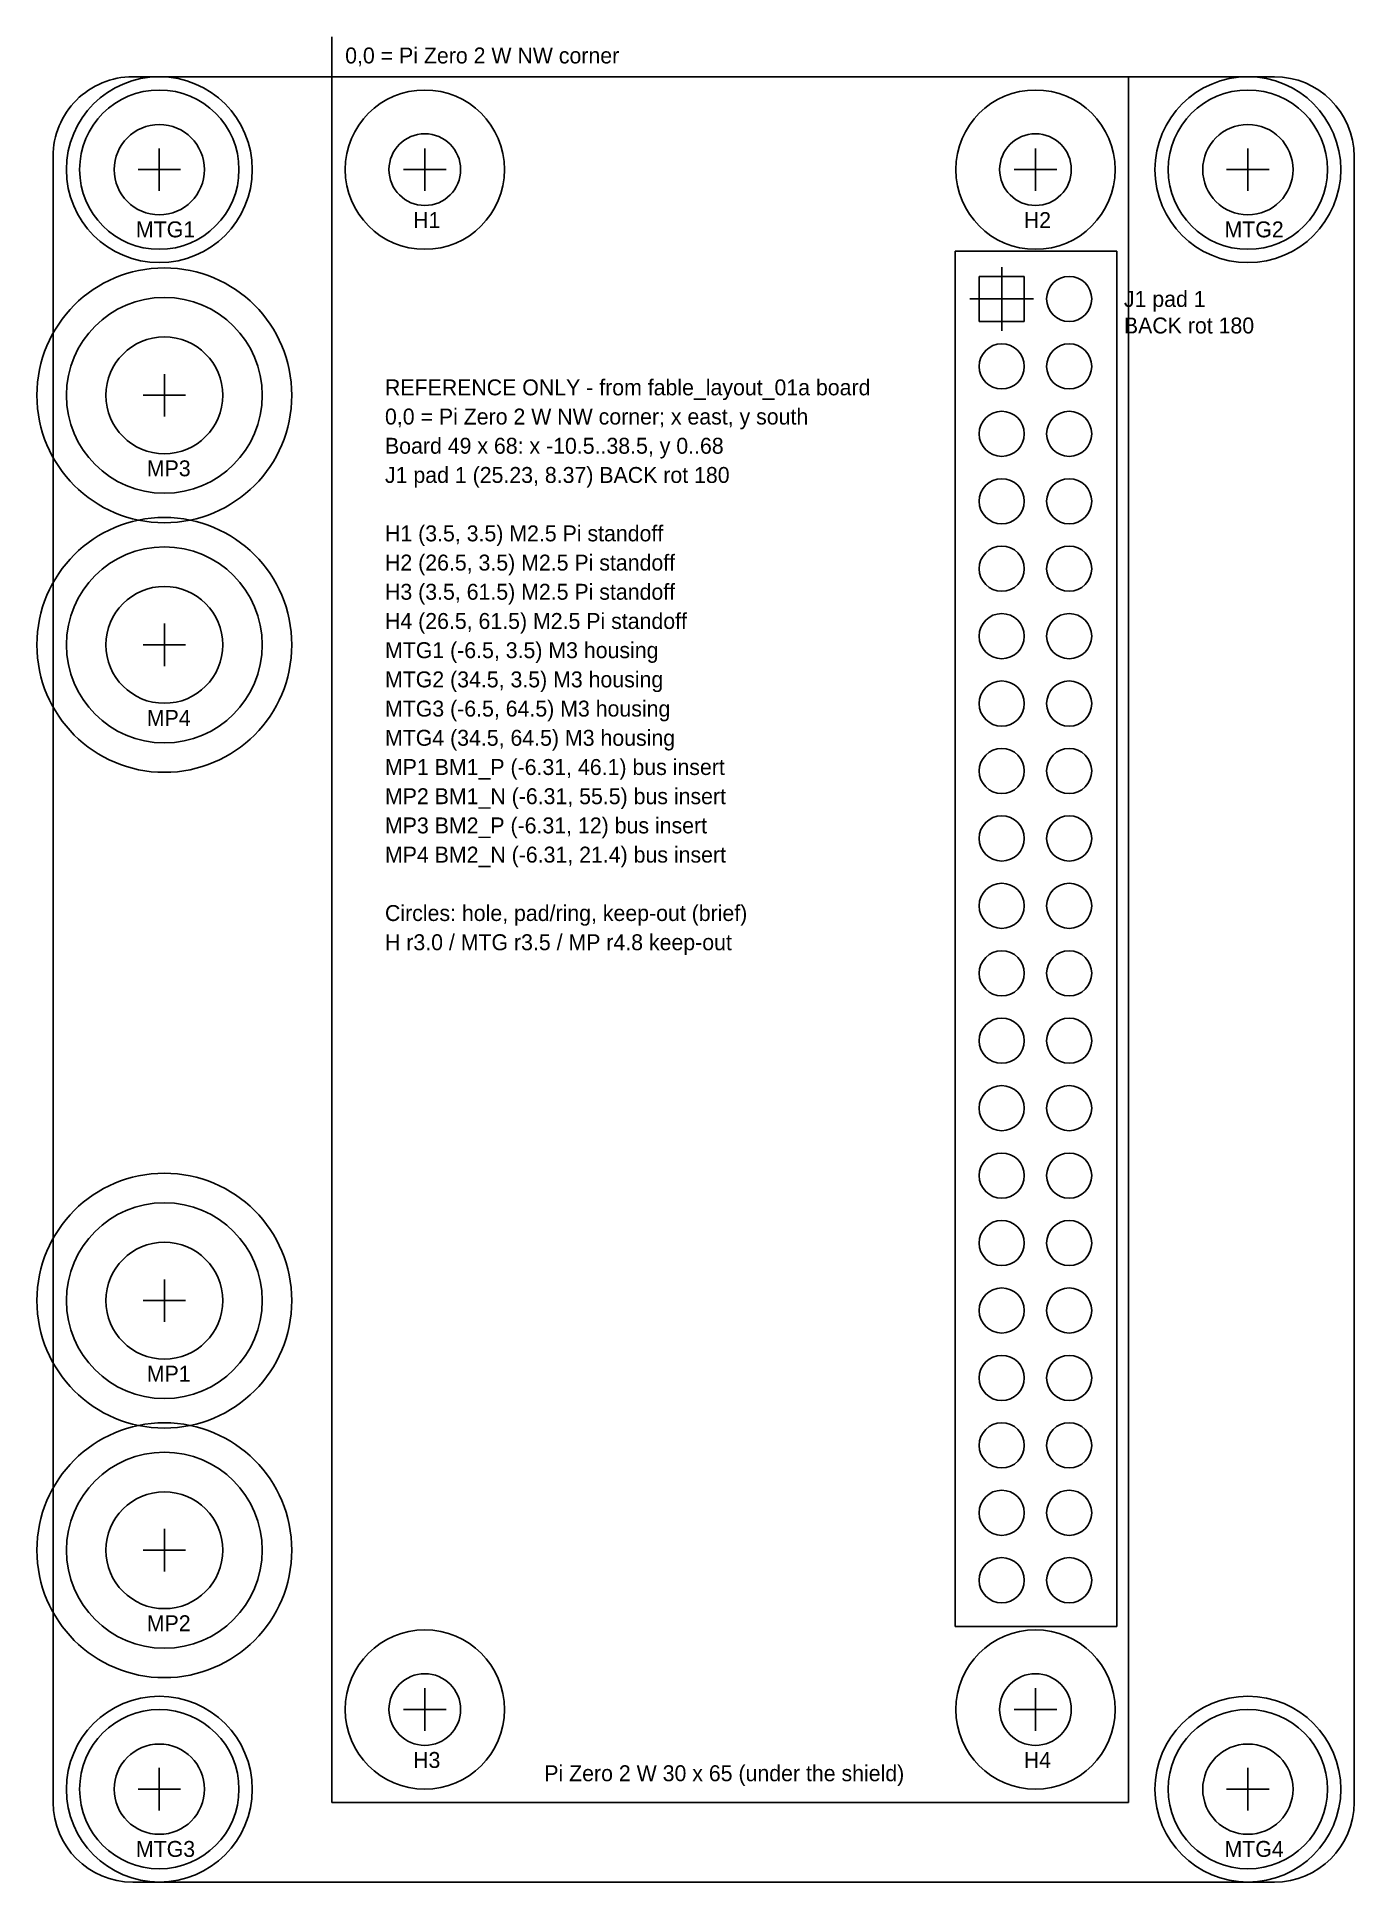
# Model space of a CAD drawing. Header units: millimetres. Extents: x -11.1 to 38.5, y -68 to 1.5.
import ezdxf

# ---------------------------------------------------------------- set-up
doc = ezdxf.new("R2010")
doc.units = ezdxf.units.MM

msp = doc.modelspace()

# ---------------------------------------------------------------- linework, layer by layer
at = {"layer": 'EDGE'}
for p, q in [((-7.5, 0), (35.5, 0)), ((-10.5, -65), (-10.5, -3)), ((38.5, -3), (38.5, -65)), ((35.5, -68), (-7.5, -68))]:
    msp.add_line(p, q, dxfattribs=at)
for centre, radius, start, end in [((-7.500001, -2.999999), 2.999999, 89.999981, 180.000019), ((35.5, -3), 3, 0, 90), ((-7.499999, -64.999999), 3.000001, 180.000019, 269.999981), ((35.5, -65), 3, 270, 0)]:
    msp.add_arc(centre, radius, start, end, dxfattribs=at)
at = {"layer": 'FRAME'}
for p, q in [((0, 1.5), (0, -1.5)), ((-1.5, 0), (1.5, 0))]:
    msp.add_line(p, q, dxfattribs=at)
at = {"layer": 'H'}
for p, q in [((3.5, -2.7), (3.5, -4.3)), ((26.5, -2.7), (26.5, -4.3)), ((2.7, -3.5), (4.3, -3.5)), ((25.7, -3.5), (27.3, -3.5)), ((3.5, -60.7), (3.5, -62.3)), ((26.5, -60.7), (26.5, -62.3)), ((2.7, -61.5), (4.3, -61.5)), ((25.7, -61.5), (27.3, -61.5))]:
    msp.add_line(p, q, dxfattribs=at)
for centre, radius in [((3.5, -3.5), 3), ((26.5, -3.5), 3), ((3.5, -3.5), 1.35), ((26.5, -3.5), 1.35), ((3.5, -61.5), 3), ((26.5, -61.5), 3), ((3.5, -61.5), 1.35), ((26.5, -61.5), 1.35)]:
    msp.add_circle(centre, radius, dxfattribs=at)
at = {"layer": 'J1'}
for p, q in [((23.47, -6.569999), (23.47, -58.369999)), ((29.57, -6.569999), (23.47, -6.569999)), ((29.57, -58.369999), (29.57, -6.569999)), ((24.38, -7.519999), (26.08, -7.519999)), ((24.38, -9.219999), (24.38, -7.519999)), ((25.23, -7.169999), (25.23, -9.569999)), ((26.08, -7.519999), (26.08, -9.219999)), ((24.03, -8.369999), (26.43, -8.369999)), ((26.08, -9.219999), (24.38, -9.219999)), ((23.47, -58.369999), (29.57, -58.369999))]:
    msp.add_line(p, q, dxfattribs=at)
for centre in [(27.77, -8.369999), (25.23, -10.909999), (27.77, -10.909999), (25.23, -13.449999), (27.77, -13.449999), (25.23, -15.989999), (27.77, -15.989999), (25.23, -18.529999), (27.77, -18.529999), (25.23, -21.069999), (27.77, -21.069999), (25.23, -23.609999), (27.77, -23.609999), (25.23, -26.149999), (27.77, -26.149999), (25.23, -28.689999), (27.77, -28.689999), (25.23, -31.229999), (27.77, -31.229999), (25.23, -33.769999), (27.77, -33.769999), (25.23, -36.309999), (27.77, -36.309999), (25.23, -38.849999), (27.77, -38.849999), (25.23, -41.389999), (27.77, -41.389999), (25.23, -43.929999), (27.77, -43.929999), (25.23, -46.469999), (27.77, -46.469999), (25.23, -49.009999), (27.77, -49.009999), (25.23, -51.549999), (27.77, -51.549999), (25.23, -54.089999), (27.77, -54.089999), (25.23, -56.629999), (27.77, -56.629999)]:
    msp.add_circle(centre, 0.85, dxfattribs=at)
at = {"layer": 'MP'}
for p, q in [((-6.31, -11.2), (-6.31, -12.8)), ((-7.11, -12), (-5.51, -12)), ((-6.31, -20.6), (-6.31, -22.2)), ((-7.11, -21.4), (-5.51, -21.4)), ((-6.31, -45.3), (-6.31, -46.9)), ((-7.11, -46.1), (-5.51, -46.1)), ((-6.31, -54.7), (-6.31, -56.3)), ((-7.11, -55.5), (-5.51, -55.5))]:
    msp.add_line(p, q, dxfattribs=at)
for centre, radius in [((-6.31, -12), 4.8), ((-6.31, -12), 3.69), ((-6.31, -12), 2.2), ((-6.31, -21.4), 4.8), ((-6.31, -21.4), 3.69), ((-6.31, -21.4), 2.2), ((-6.31, -46.1), 4.8), ((-6.31, -46.1), 3.69), ((-6.31, -46.1), 2.2), ((-6.31, -55.5), 4.8), ((-6.31, -55.5), 3.69), ((-6.31, -55.5), 2.2)]:
    msp.add_circle(centre, radius, dxfattribs=at)
at = {"layer": 'MTG'}
for p, q in [((-6.5, -2.7), (-6.5, -4.3)), ((34.5, -2.7), (34.5, -4.3)), ((-7.3, -3.5), (-5.7, -3.5)), ((33.7, -3.5), (35.3, -3.5)), ((-6.5, -63.7), (-6.5, -65.3)), ((34.5, -63.7), (34.5, -65.3)), ((-7.3, -64.5), (-5.7, -64.5)), ((33.7, -64.5), (35.3, -64.5))]:
    msp.add_line(p, q, dxfattribs=at)
for centre, radius in [((-6.5, -3.5), 3.5), ((34.5, -3.5), 3.5), ((-6.5, -3.5), 3), ((34.5, -3.5), 3), ((-6.5, -3.5), 1.7), ((34.5, -3.5), 1.7), ((-6.5, -64.5), 3.5), ((34.5, -64.5), 3.5), ((-6.5, -64.5), 3), ((34.5, -64.5), 3), ((-6.5, -64.5), 1.7), ((34.5, -64.5), 1.7)]:
    msp.add_circle(centre, radius, dxfattribs=at)
at = {"layer": 'PI'}
for p, q in [((0, 0), (30, 0)), ((0, -65), (0, 0)), ((30, 0), (30, -65)), ((30, -65), (0, -65))]:
    msp.add_line(p, q, dxfattribs=at)

# ---------------------------------------------------------------- texts
at = {"layer": 'TEXT'}
for s, p in [('0,0 = Pi Zero 2 W NW corner', (0.5, 0.5)), ('MTG1', (-7.38, -6.05)), ('H1', (3.06, -5.7)), ('H2', (26.06, -5.7)), ('MTG2', (33.62, -6.05)), ('J1 pad 1', (29.83, -8.669999)), ('BACK rot 180', (29.83, -9.669999)), ('REFERENCE ONLY - from fable_layout_01a board', (2, -12)), ('0,0 = Pi Zero 2 W NW corner; x east, y south', (2, -13.1)), ('Board 49 x 68: x -10.5..38.5, y 0..68', (2, -14.2)), ('MP3', (-6.97, -15.05)), ('J1 pad 1 (25.23, 8.37) BACK rot 180', (2, -15.3)), ('H1 (3.5, 3.5) M2.5 Pi standoff', (2, -17.5)), ('H2 (26.5, 3.5) M2.5 Pi standoff', (2, -18.6)), ('H3 (3.5, 61.5) M2.5 Pi standoff', (2, -19.7)), ('H4 (26.5, 61.5) M2.5 Pi standoff', (2, -20.8)), ('MTG1 (-6.5, 3.5) M3 housing', (2, -21.9)), ('MTG2 (34.5, 3.5) M3 housing', (2, -23)), ('MTG3 (-6.5, 64.5) M3 housing', (2, -24.1)), ('MP4', (-6.97, -24.45)), ('MTG4 (34.5, 64.5) M3 housing', (2, -25.2)), ('MP1 BM1_P (-6.31, 46.1) bus insert', (2, -26.3)), ('MP2 BM1_N (-6.31, 55.5) bus insert', (2, -27.4)), ('MP3 BM2_P (-6.31, 12) bus insert', (2, -28.5)), ('MP4 BM2_N (-6.31, 21.4) bus insert', (2, -29.6)), ('Circles: hole, pad/ring, keep-out (brief)', (2, -31.8)), ('H r3.0 / MTG r3.5 / MP r4.8 keep-out', (2, -32.9)), ('MP1', (-6.97, -49.15)), ('MP2', (-6.97, -58.55)), ('H3', (3.06, -63.7)), ('H4', (26.06, -63.7)), ('Pi Zero 2 W 30 x 65 (under the shield)', (8, -64.2)), ('MTG3', (-7.38, -67.05)), ('MTG4', (33.62, -67.05))]:
    msp.add_text(s, height=0.6, dxfattribs=at).set_placement(p)

doc.saveas('drawing.dxf')
